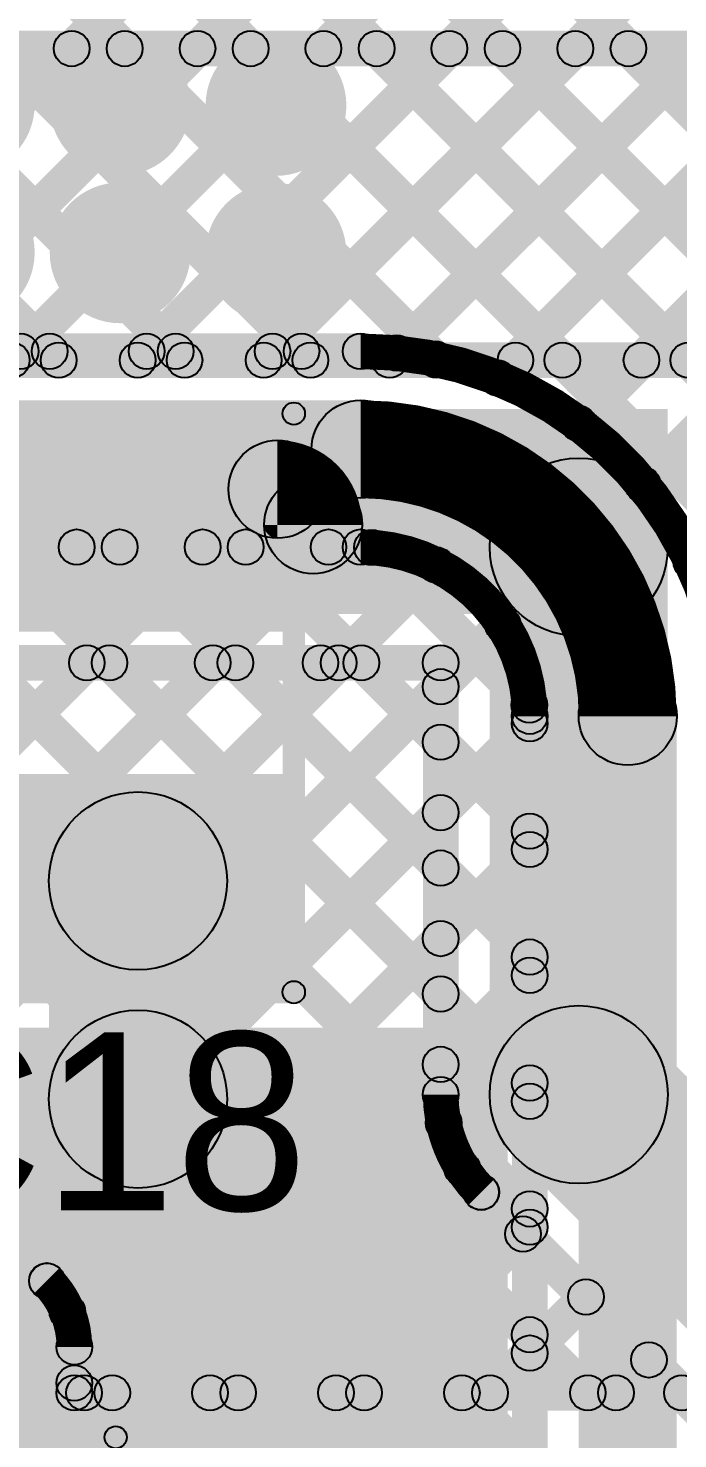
# Model space of a CAD drawing. Header units: millimetres. Extents: x -0.24 to 2.5, y 0 to 2.55.
# Drawn here: x 1.0654 to 1.2112, y 1.8687 to 2.1856 of the extents above; entities that cross this region are included whole.
import ezdxf

# ---------------------------------------------------------------- set-up
doc = ezdxf.new("R2010")
doc.units = ezdxf.units.MM
doc.header["$MEASUREMENT"] = 0
for name, color, linetype in [('BottomLayer', 5, 'Continuous'), ('BottomSolder', 6, 'Continuous'), ('TopLayer', 1, 'Continuous'), ('TopOverlay', 2, 'Continuous'), ('TopPaste', 8, 'Continuous'), ('TopSolder', 216, 'Continuous'), ('ViaHoleLayer', 16, 'Continuous')]:
    doc.layers.add(name, color=color, linetype=linetype)

# ---------------------------------------------------------------- blocks, each defined once
blk = doc.blocks.new('RES_0805_1')
at = {"layer": 'TopLayer'}
for points in [[(-0.06, 0.025), (-0.02, 0.025), (-0.02, -0.025), (-0.06, -0.025)], [(0.02, 0.025), (0.06, 0.025), (0.06, -0.025), (0.02, -0.025)]]:
    blk.add_hatch(color=1, dxfattribs=at).paths.add_polyline_path(points)
at = {"layer": 'TopOverlay'}
h = blk.add_hatch(color=2, dxfattribs=at)
edge = h.paths.add_edge_path()
edge.add_arc((-0.064, 0.029), 0.0025, 0, 360)
h = blk.add_hatch(color=2, dxfattribs=at)
edge = h.paths.add_edge_path()
edge.add_arc((-0.064, 0.029), 0.0025, 0, 360)
for points in [[(-0.0665, 0.029), (-0.0615, 0.029), (-0.0615, -0.029), (-0.0665, -0.029)], [(0.064, 0.0315), (0.064, 0.0265), (-0.064, 0.0265), (-0.064, 0.0315)], [(0.0615, 0.029), (0.0665, 0.029), (0.0665, -0.029), (0.0615, -0.029)], [(0.064, -0.0265), (0.064, -0.0315), (-0.064, -0.0315), (-0.064, -0.0265)]]:
    blk.add_hatch(color=2, dxfattribs=at).paths.add_polyline_path(points)
h = blk.add_hatch(color=2, dxfattribs=at)
edge = h.paths.add_edge_path()
edge.add_arc((0.064, 0.029), 0.0025, 0, 360)
h = blk.add_hatch(color=2, dxfattribs=at)
edge = h.paths.add_edge_path()
edge.add_arc((0.064, 0.029), 0.0025, 0, 360)
h = blk.add_hatch(color=2, dxfattribs=at)
edge = h.paths.add_edge_path()
edge.add_arc((-0.064, -0.029), 0.0025, 0, 360)
h = blk.add_hatch(color=2, dxfattribs=at)
edge = h.paths.add_edge_path()
edge.add_arc((-0.064, -0.029), 0.0025, 0, 360)
h = blk.add_hatch(color=2, dxfattribs=at)
edge = h.paths.add_edge_path()
edge.add_arc((0.064, -0.029), 0.0025, 0, 360)
h = blk.add_hatch(color=2, dxfattribs=at)
edge = h.paths.add_edge_path()
edge.add_arc((0.064, -0.029), 0.0025, 0, 360)
at = {"layer": 'TopPaste'}
for points in [[(-0.06, 0.025), (-0.02, 0.025), (-0.02, -0.025), (-0.06, -0.025)], [(0.02, 0.025), (0.06, 0.025), (0.06, -0.025), (0.02, -0.025)]]:
    blk.add_hatch(color=8, dxfattribs=at).paths.add_polyline_path(points)
at = {"layer": 'TopSolder'}
for points in [[(-0.064, 0.029), (-0.016, 0.029), (-0.016, -0.029), (-0.064, -0.029)], [(0.016, 0.029), (0.064, 0.029), (0.064, -0.029), (0.016, -0.029)]]:
    blk.add_hatch(color=216, dxfattribs=at).paths.add_polyline_path(points)
at = {"layer": 'TopOverlay'}
for centre in [(-0.064, 0.029), (-0.064, 0.029), (0.064, 0.029), (0.064, 0.029), (-0.064, -0.029), (-0.064, -0.029), (0.064, -0.029), (0.064, -0.029)]:
    blk.add_circle(centre, 0.0025, dxfattribs=at)
blk = doc.blocks.new('C__0805_109')
at = {"layer": 'TopLayer'}
for points in [[(-0.06, 0.03), (-0.02, 0.03), (-0.02, -0.03), (-0.06, -0.03)], [(0.02, 0.03), (0.06, 0.03), (0.06, -0.03), (0.02, -0.03)]]:
    blk.add_hatch(color=1, dxfattribs=at).paths.add_polyline_path(points)
at = {"layer": 'TopOverlay'}
h = blk.add_hatch(color=2, dxfattribs=at)
edge = h.paths.add_edge_path()
edge.add_arc((-0.065, 0.035), 0.0025, 0, 360)
h = blk.add_hatch(color=2, dxfattribs=at)
edge = h.paths.add_edge_path()
edge.add_arc((-0.065, 0.035), 0.0025, 0, 360)
for points in [[(-0.0625, -0.035), (-0.0675, -0.035), (-0.0675, 0.035), (-0.0625, 0.035)], [(0.065, 0.0375), (0.065, 0.0325), (-0.065, 0.0325), (-0.065, 0.0375)], [(0.0675, -0.035), (0.0625, -0.035), (0.0625, 0.035), (0.0675, 0.035)], [(0.065, -0.0325), (0.065, -0.0375), (-0.065, -0.0375), (-0.065, -0.0325)]]:
    blk.add_hatch(color=2, dxfattribs=at).paths.add_polyline_path(points)
h = blk.add_hatch(color=2, dxfattribs=at)
edge = h.paths.add_edge_path()
edge.add_arc((0.065, 0.035), 0.0025, 0, 360)
h = blk.add_hatch(color=2, dxfattribs=at)
edge = h.paths.add_edge_path()
edge.add_arc((0.065, 0.035), 0.0025, 0, 360)
h = blk.add_hatch(color=2, dxfattribs=at)
edge = h.paths.add_edge_path()
edge.add_arc((-0.065, -0.035), 0.0025, 0, 360)
h = blk.add_hatch(color=2, dxfattribs=at)
edge = h.paths.add_edge_path()
edge.add_arc((-0.065, -0.035), 0.0025, 0, 360)
h = blk.add_hatch(color=2, dxfattribs=at)
edge = h.paths.add_edge_path()
edge.add_arc((0.065, -0.035), 0.0025, 0, 360)
h = blk.add_hatch(color=2, dxfattribs=at)
edge = h.paths.add_edge_path()
edge.add_arc((0.065, -0.035), 0.0025, 0, 360)
at = {"layer": 'TopPaste'}
for points in [[(-0.06, 0.03), (-0.02, 0.03), (-0.02, -0.03), (-0.06, -0.03)], [(0.02, 0.03), (0.06, 0.03), (0.06, -0.03), (0.02, -0.03)]]:
    blk.add_hatch(color=8, dxfattribs=at).paths.add_polyline_path(points)
at = {"layer": 'TopSolder'}
for points in [[(-0.064, 0.034), (-0.016, 0.034), (-0.016, -0.034), (-0.064, -0.034)], [(0.016, 0.034), (0.064, 0.034), (0.064, -0.034), (0.016, -0.034)]]:
    blk.add_hatch(color=216, dxfattribs=at).paths.add_polyline_path(points)
at = {"layer": 'TopOverlay'}
for centre in [(-0.065, 0.035), (-0.065, 0.035), (0.065, 0.035), (0.065, 0.035), (-0.065, -0.035), (-0.065, -0.035), (0.065, -0.035), (0.065, -0.035)]:
    blk.add_circle(centre, 0.0025, dxfattribs=at)

msp = doc.modelspace()

# ---------------------------------------------------------------- hatches: boundary and pattern name
at = {"layer": 'BottomLayer'}
for points in [[(0.818, 2.177), (0.818, 2.185), (1.33127, 2.185), (1.33127, 2.177)], [(0.99935, 2.17817), (1.005, 2.18383), (1.073, 2.11583), (1.06735, 2.11017)], [(1.00992, 2.11017), (1.00427, 2.11583), (1.07227, 2.18383), (1.07792, 2.17817)], [(1.02763, 2.17817), (1.03329, 2.18383), (1.10129, 2.11583), (1.09563, 2.11017)], [(1.03821, 2.11017), (1.03255, 2.11583), (1.10055, 2.18383), (1.10621, 2.17817)], [(1.05592, 2.17817), (1.06157, 2.18383), (1.12957, 2.11583), (1.12392, 2.11017)], [(1.06649, 2.11017), (1.06084, 2.11583), (1.12884, 2.18383), (1.13449, 2.17817)], [(1.0842, 2.17817), (1.08986, 2.18383), (1.15959, 2.1141), (1.15393, 2.10844)], [(1.09478, 2.11017), (1.08912, 2.11583), (1.15712, 2.18383), (1.16278, 2.17817)], [(1.11248, 2.17817), (1.11814, 2.18383), (1.35283, 1.94914), (1.34717, 1.94348)], [(1.12306, 2.11017), (1.1174, 2.11583), (1.1854, 2.18383), (1.19106, 2.17817)], [(1.14077, 2.17817), (1.14643, 2.18383), (1.35283, 1.97743), (1.34717, 1.97177)], [(1.15094, 2.10977), (1.14529, 2.11543), (1.21369, 2.18383), (1.21935, 2.17817)], [(1.17363, 2.10417), (1.16797, 2.10982), (1.24197, 2.18383), (1.24763, 2.17817)], [(1.16905, 2.17817), (1.17471, 2.18383), (1.35283, 2.00571), (1.34717, 2.00005)], [(1.19173, 2.09399), (1.18608, 2.09965), (1.27026, 2.18383), (1.27591, 2.17817)], [(1.19734, 2.17817), (1.20299, 2.18383), (1.35283, 2.03399), (1.34717, 2.02834)], [(1.20622, 2.08019), (1.20056, 2.08585), (1.29854, 2.18383), (1.3042, 2.17817)], [(0.932, 2.109), (0.932, 2.117), (1.14, 2.117), (1.14, 2.109)], [(0.932, 2.08), (0.932, 2.102), (1.14, 2.102), (1.14, 2.08)], [(0.93936, 2.065), (0.93936, 2.073), (1.14, 2.073), (1.14, 2.065)], [(0.60063, 1.53117), (0.59497, 1.53683), (1.12997, 2.07183), (1.13563, 2.06617)], [(0.94164, 2.06617), (0.9473, 2.07183), (1.18083, 1.8383), (1.17517, 1.83264)], [(0.96993, 2.06617), (0.97558, 2.07183), (1.18083, 1.86658), (1.17517, 1.86093)], [(0.99933, 1.95815), (0.99367, 1.96381), (1.10169, 2.07183), (1.10735, 2.06617)], [(0.99933, 1.98644), (0.99367, 1.9921), (1.0734, 2.07183), (1.07906, 2.06617)], [(0.99821, 2.06617), (1.00387, 2.07183), (1.18083, 1.89487), (1.17517, 1.88921)], [(1.02649, 2.06617), (1.03215, 2.07183), (1.18083, 1.92315), (1.17517, 1.91749)], [(1.05478, 2.06617), (1.06044, 2.07183), (1.18083, 1.95144), (1.17517, 1.94578)], [(1.08306, 2.06617), (1.08872, 2.07183), (1.18083, 1.97972), (1.17517, 1.97406)], [(1.11135, 2.06617), (1.117, 2.07183), (1.18083, 2.008), (1.17517, 2.00235)], [(1.13972, 2.06609), (1.14537, 2.07174), (1.18074, 2.03637), (1.17509, 2.03072)], [(0.62888, 1.53113), (0.62322, 1.53679), (1.15422, 2.06779), (1.15988, 2.06213)], [(0.6518, 1.52577), (0.64615, 1.53143), (1.16912, 2.05441), (1.17478, 2.04875)], [(0.66873, 1.51442), (0.66307, 1.52008), (1.17517, 2.03217), (1.18083, 2.02652)], [(1.182, 1.67), (1.174, 1.67), (1.174, 2.031), (1.182, 2.031)], [(1.211, 1.67), (1.189, 1.67), (1.189, 2.031), (1.211, 2.031)], [(0.6809, 1.4983), (0.67524, 1.50396), (1.17517, 2.00389), (1.18083, 1.99823)], [(0.99367, 1.98586), (0.99933, 1.99151), (1.18083, 1.81001), (1.17517, 1.80436)], [(0.68747, 1.47659), (0.68182, 1.48225), (1.17517, 1.97561), (1.18083, 1.96995)], [(0.99367, 1.95757), (0.99933, 1.96323), (1.18083, 1.78173), (1.17517, 1.77607)], [(0.261, 1.578), (1.173, 1.578), (1.173, 1.961), (0.261, 1.961)], [(0.96879, 1.95417), (0.97444, 1.95983), (1.18083, 1.75344), (1.17517, 1.74779)], [(0.68783, 1.44866), (0.68217, 1.45432), (1.17517, 1.94732), (1.18083, 1.94166)], [(0.68783, 1.42038), (0.68217, 1.42604), (1.17517, 1.91904), (1.18083, 1.91338)], [(0.68783, 1.3921), (0.68217, 1.39775), (1.17517, 1.89075), (1.18083, 1.8851)]]:
    msp.add_hatch(color=5, dxfattribs=at).paths.add_polyline_path(points)
h = msp.add_hatch(color=5, dxfattribs=at)
edge = h.paths.add_edge_path()
edge.add_arc((1.0751, 2.181), 0.004, 0, 360)
h = msp.add_hatch(color=5, dxfattribs=at)
edge = h.paths.add_edge_path()
edge.add_arc((1.08703, 2.181), 0.004, 0, 360)
h = msp.add_hatch(color=5, dxfattribs=at)
edge = h.paths.add_edge_path()
edge.add_arc((1.10338, 2.181), 0.004, 0, 360)
h = msp.add_hatch(color=5, dxfattribs=at)
edge = h.paths.add_edge_path()
edge.add_arc((1.11531, 2.181), 0.004, 0, 360)
h = msp.add_hatch(color=5, dxfattribs=at)
edge = h.paths.add_edge_path()
edge.add_arc((1.13166, 2.181), 0.004, 0, 360)
h = msp.add_hatch(color=5, dxfattribs=at)
edge = h.paths.add_edge_path()
edge.add_arc((1.1436, 2.181), 0.004, 0, 360)
h = msp.add_hatch(color=5, dxfattribs=at)
edge = h.paths.add_edge_path()
edge.add_arc((1.15995, 2.181), 0.004, 0, 360)
h = msp.add_hatch(color=5, dxfattribs=at)
edge = h.paths.add_edge_path()
edge.add_arc((1.17188, 2.181), 0.004, 0, 360)
h = msp.add_hatch(color=5, dxfattribs=at)
edge = h.paths.add_edge_path()
edge.add_arc((1.18823, 2.181), 0.004, 0, 360)
h = msp.add_hatch(color=5, dxfattribs=at)
edge = h.paths.add_edge_path()
edge.add_arc((1.20017, 2.181), 0.004, 0, 360)
h = msp.add_hatch(color=5, dxfattribs=at)
edge = h.paths.add_edge_path()
edge.add_arc((1.086, 2.16833), 0.01181, 0, 360)
h = msp.add_hatch(color=5, dxfattribs=at)
edge = h.paths.add_edge_path()
edge.add_arc((1.121, 2.16822), 0.01181, 0, 360)
h = msp.add_hatch(color=5, dxfattribs=at)
edge = h.paths.add_edge_path()
edge.add_arc((1.086, 2.13511), 0.01181, 0, 360)
h = msp.add_hatch(color=5, dxfattribs=at)
edge = h.paths.add_edge_path()
edge.add_arc((1.121, 2.135), 0.01181, 0, 360)
h = msp.add_hatch(color=5, dxfattribs=at)
edge = h.paths.add_edge_path()
edge.add_arc((1.06366, 2.113), 0.004, 0, 360)
h = msp.add_hatch(color=5, dxfattribs=at)
edge = h.paths.add_edge_path()
edge.add_arc((1.07018, 2.113), 0.004, 0, 360)
h = msp.add_hatch(color=5, dxfattribs=at)
edge = h.paths.add_edge_path()
edge.add_arc((1.09195, 2.113), 0.004, 0, 360)
h = msp.add_hatch(color=5, dxfattribs=at)
edge = h.paths.add_edge_path()
edge.add_arc((1.09846, 2.113), 0.004, 0, 360)
h = msp.add_hatch(color=5, dxfattribs=at)
edge = h.paths.add_edge_path()
edge.add_arc((1.12023, 2.113), 0.004, 0, 360)
h = msp.add_hatch(color=5, dxfattribs=at)
edge = h.paths.add_edge_path()
edge.add_arc((1.12674, 2.113), 0.004, 0, 360)
h = msp.add_hatch(color=5, dxfattribs=at)
edge = h.paths.add_edge_path()
edge.add_arc((1.14, 2.113), 0.004, 0, 360)
h = msp.add_hatch(color=5, dxfattribs=at)
edge = h.paths.add_edge_path()
edge.add_arc((1.14, 2.113), 0.004, 0, 360)
h = msp.add_hatch(color=5, dxfattribs=at)
edge = h.paths.add_edge_path()
edge.add_arc((1.14811, 2.1126), 0.004, 0, 360)
h = msp.add_hatch(color=5, dxfattribs=at)
edge = h.paths.add_edge_path()
edge.add_arc((1.15676, 2.11127), 0.004, 0, 360)
h = msp.add_hatch(color=5, dxfattribs=at)
edge = h.paths.add_edge_path()
edge.add_arc((1.1708, 2.107), 0.004, 0, 360)
h = msp.add_hatch(color=5, dxfattribs=at)
edge = h.paths.add_edge_path()
edge.add_arc((1.14, 2.091), 0.011, 0, 360)
h = msp.add_hatch(color=5, dxfattribs=at)
edge = h.paths.add_edge_path()
edge.add_arc((1.14, 2.091), 0.011, 0, 360)
h = msp.add_hatch(color=5, dxfattribs=at)
edge = h.paths.add_edge_path()
edge.add_arc((1.18891, 2.09682), 0.004, 0, 360)
h = msp.add_hatch(color=5, dxfattribs=at)
edge = h.paths.add_edge_path()
edge.add_arc((1.20339, 2.08302), 0.004, 0, 360)
h = msp.add_hatch(color=5, dxfattribs=at)
edge = h.paths.add_edge_path()
edge.add_arc((1.07623, 2.069), 0.004, 0, 360)
h = msp.add_hatch(color=5, dxfattribs=at)
edge = h.paths.add_edge_path()
edge.add_arc((1.08589, 2.069), 0.004, 0, 360)
h = msp.add_hatch(color=5, dxfattribs=at)
edge = h.paths.add_edge_path()
edge.add_arc((1.10452, 2.069), 0.004, 0, 360)
h = msp.add_hatch(color=5, dxfattribs=at)
edge = h.paths.add_edge_path()
edge.add_arc((1.11418, 2.069), 0.004, 0, 360)
h = msp.add_hatch(color=5, dxfattribs=at)
edge = h.paths.add_edge_path()
edge.add_arc((1.1328, 2.069), 0.004, 0, 360)
h = msp.add_hatch(color=5, dxfattribs=at)
edge = h.paths.add_edge_path()
edge.add_arc((1.14, 2.069), 0.004, 0, 360)
h = msp.add_hatch(color=5, dxfattribs=at)
edge = h.paths.add_edge_path()
edge.add_arc((1.14, 2.069), 0.004, 0, 360)
h = msp.add_hatch(color=5, dxfattribs=at)
edge = h.paths.add_edge_path()
edge.add_arc((1.14254, 2.06891), 0.004, 0, 360)
h = msp.add_hatch(color=5, dxfattribs=at)
edge = h.paths.add_edge_path()
edge.add_arc((1.21431, 2.06566), 0.004, 0, 360)
h = msp.add_hatch(color=5, dxfattribs=at)
edge = h.paths.add_edge_path()
edge.add_arc((1.15705, 2.06496), 0.004, 0, 360)
h = msp.add_hatch(color=5, dxfattribs=at)
edge = h.paths.add_edge_path()
edge.add_arc((1.17195, 2.05158), 0.004, 0, 360)
h = msp.add_hatch(color=5, dxfattribs=at)
edge = h.paths.add_edge_path()
edge.add_arc((1.2, 2.031), 0.011, 0, 360)
h = msp.add_hatch(color=5, dxfattribs=at)
edge = h.paths.add_edge_path()
edge.add_arc((1.2, 2.031), 0.011, 0, 360)
h = msp.add_hatch(color=5, dxfattribs=at)
edge = h.paths.add_edge_path()
edge.add_arc((1.17791, 2.03354), 0.004, 0, 360)
h = msp.add_hatch(color=5, dxfattribs=at)
edge = h.paths.add_edge_path()
edge.add_arc((1.178, 2.031), 0.004, 0, 360)
h = msp.add_hatch(color=5, dxfattribs=at)
edge = h.paths.add_edge_path()
edge.add_arc((1.178, 2.031), 0.004, 0, 360)
h = msp.add_hatch(color=5, dxfattribs=at)
edge = h.paths.add_edge_path()
edge.add_arc((1.178, 2.02935), 0.004, 0, 360)
h = msp.add_hatch(color=5, dxfattribs=at)
edge = h.paths.add_edge_path()
edge.add_arc((1.178, 2.00518), 0.004, 0, 360)
h = msp.add_hatch(color=5, dxfattribs=at)
edge = h.paths.add_edge_path()
edge.add_arc((1.178, 2.00106), 0.004, 0, 360)
h = msp.add_hatch(color=5, dxfattribs=at)
edge = h.paths.add_edge_path()
edge.add_arc((1.178, 1.97689), 0.004, 0, 360)
h = msp.add_hatch(color=5, dxfattribs=at)
edge = h.paths.add_edge_path()
edge.add_arc((1.178, 1.97278), 0.004, 0, 360)
h = msp.add_hatch(color=5, dxfattribs=at)
edge = h.paths.add_edge_path()
edge.add_arc((1.09, 1.945), 0.01181, 0, 360)
h = msp.add_hatch(color=5, dxfattribs=at)
edge = h.paths.add_edge_path()
edge.add_arc((1.178, 1.94861), 0.004, 0, 360)
h = msp.add_hatch(color=5, dxfattribs=at)
edge = h.paths.add_edge_path()
edge.add_arc((1.178, 1.94449), 0.004, 0, 360)
h = msp.add_hatch(color=5, dxfattribs=at)
edge = h.paths.add_edge_path()
edge.add_arc((1.178, 1.92032), 0.004, 0, 360)
h = msp.add_hatch(color=5, dxfattribs=at)
edge = h.paths.add_edge_path()
edge.add_arc((1.178, 1.91621), 0.004, 0, 360)
h = msp.add_hatch(color=5, dxfattribs=at)
edge = h.paths.add_edge_path()
edge.add_arc((1.178, 1.89204), 0.004, 0, 360)
h = msp.add_hatch(color=5, dxfattribs=at)
edge = h.paths.add_edge_path()
edge.add_arc((1.178, 1.88792), 0.004, 0, 360)
at = {"layer": 'BottomSolder'}
h = msp.add_hatch(color=6, dxfattribs=at)
edge = h.paths.add_edge_path()
edge.add_arc((1.051, 2.16845), 0.01581, 0, 360)
h = msp.add_hatch(color=6, dxfattribs=at)
edge = h.paths.add_edge_path()
edge.add_arc((1.086, 2.16833), 0.01581, 0, 360)
h = msp.add_hatch(color=6, dxfattribs=at)
edge = h.paths.add_edge_path()
edge.add_arc((1.121, 2.16822), 0.01581, 0, 360)
h = msp.add_hatch(color=6, dxfattribs=at)
edge = h.paths.add_edge_path()
edge.add_arc((1.051, 2.13522), 0.01581, 0, 360)
h = msp.add_hatch(color=6, dxfattribs=at)
edge = h.paths.add_edge_path()
edge.add_arc((1.086, 2.13511), 0.01581, 0, 360)
h = msp.add_hatch(color=6, dxfattribs=at)
edge = h.paths.add_edge_path()
edge.add_arc((1.121, 2.135), 0.01581, 0, 360)
h = msp.add_hatch(color=6, dxfattribs=at)
edge = h.paths.add_edge_path()
edge.add_arc((1.09, 1.945), 0.01581, 0, 360)
at = {"layer": 'TopLayer'}
for points in [[(1.00792, 2.10817), (1.00227, 2.11383), (1.35127, 2.46283), (1.35692, 2.45717)], [(1.03621, 2.10817), (1.03055, 2.11383), (1.37955, 2.46283), (1.38521, 2.45717)], [(1.06449, 2.10817), (1.05884, 2.11383), (1.40784, 2.46283), (1.41349, 2.45717)], [(1.09278, 2.10817), (1.08712, 2.11383), (1.41817, 2.44488), (1.42383, 2.43922)], [(1.12106, 2.10817), (1.1154, 2.11383), (1.41817, 2.4166), (1.42383, 2.41094)], [(1.14935, 2.10817), (1.14369, 2.11383), (1.41817, 2.38831), (1.42383, 2.38265)], [(0.82135, 2.35617), (0.827, 2.36183), (1.075, 2.11383), (1.06935, 2.10817)], [(0.84963, 2.35617), (0.85529, 2.36183), (1.10329, 2.11383), (1.09763, 2.10817)], [(0.87792, 2.35617), (0.88357, 2.36183), (1.13157, 2.11383), (1.12592, 2.10817)], [(0.9062, 2.35617), (0.91186, 2.36183), (1.15986, 2.11383), (1.1542, 2.10817)], [(0.93448, 2.35617), (0.94014, 2.36183), (1.18814, 2.11383), (1.18248, 2.10817)], [(0.96277, 2.35617), (0.96843, 2.36183), (1.21643, 2.11383), (1.21077, 2.10817)], [(0.99105, 2.35617), (0.99671, 2.36183), (1.41771, 1.94083), (1.41205, 1.93517)], [(1.01934, 2.35617), (1.02499, 2.36183), (1.44599, 1.94083), (1.44034, 1.93517)], [(1.17763, 2.10817), (1.17197, 2.11383), (1.41817, 2.36003), (1.42383, 2.35437)], [(1.20591, 2.10817), (1.20026, 2.11383), (1.41817, 2.33174), (1.42383, 2.32609)], [(0.991, 2.107), (0.991, 2.115), (1.22, 2.115), (1.22, 2.107)], [(1.21077, 2.10817), (1.21643, 2.11383), (1.22283, 2.10743), (1.21717, 2.10177)], [(1.002, 2.054), (1.209, 2.054), (1.209, 2.1), (1.002, 2.1)], [(1.209, 1.946), (1.169, 1.946), (1.169, 2.069), (1.209, 2.069)], [(0.98483, 1.94365), (0.97917, 1.94931), (1.07569, 2.04583), (1.08135, 2.04017)], [(0.98863, 1.91917), (0.98297, 1.92483), (1.10397, 2.04583), (1.10963, 2.04017)], [(0.99593, 2.04017), (1.00158, 2.04583), (1.16558, 1.88183), (1.15993, 1.87617)], [(1.01691, 1.91917), (1.01126, 1.92483), (1.13226, 2.04583), (1.13791, 2.04017)], [(1.02421, 2.04017), (1.02987, 2.04583), (1.19387, 1.88183), (1.18821, 1.87617)], [(1.049, 2.039), (1.049, 2.047), (1.131, 2.047), (1.131, 2.039)], [(1.049, 2.039), (1.049, 2.047), (1.131, 2.047), (1.131, 2.039)], [(1.05249, 2.04017), (1.05815, 2.04583), (1.16148, 1.9425), (1.15582, 1.93684)], [(1.08078, 2.04017), (1.08644, 2.04583), (1.16083, 1.97144), (1.15517, 1.96578)], [(1.10906, 2.04017), (1.11472, 2.04583), (1.16083, 1.99972), (1.15517, 1.99406)], [(1.131, 2.039), (1.131, 2.047), (1.158, 2.047), (1.158, 2.039)], [(1.13735, 2.04017), (1.143, 2.04583), (1.16083, 2.028), (1.15517, 2.02235)], [(1.162, 1.946), (1.154, 1.946), (1.154, 2.043), (1.162, 2.043)], [(1.0452, 1.91917), (1.03954, 1.92483), (1.15517, 2.04046), (1.16083, 2.0348)], [(1.0014, 2.00641), (1.00706, 2.01207), (1.1373, 1.88183), (1.13164, 1.87617)], [(1.064, 1.90969), (1.05835, 1.91535), (1.15517, 2.01217), (1.16083, 2.00652)], [(1.11, 1.945), (1.07, 1.945), (1.07, 1.994), (1.11, 1.994)], [(0.99796, 1.98157), (1.00362, 1.98722), (1.10901, 1.88183), (1.10336, 1.87617)], [(1.07699, 1.89439), (1.07133, 1.90005), (1.15517, 1.98389), (1.16083, 1.97823)], [(1.17486, 1.93186), (1.20314, 1.96014), (1.2835, 1.87979), (1.25521, 1.8515)], [(1.08705, 1.87617), (1.08139, 1.88183), (1.15517, 1.95561), (1.16083, 1.94995)], [(1.11534, 1.87617), (1.10968, 1.88183), (1.16002, 1.93217), (1.16568, 1.92652)], [(1.16427, 1.92123), (1.16993, 1.92689), (1.21499, 1.88183), (1.20933, 1.87617)], [(1.05506, 1.91299), (1.06071, 1.91864), (1.07236, 1.907), (1.0667, 1.90134)], [(1.14362, 1.87617), (1.13796, 1.88183), (1.17365, 1.91751), (1.1793, 1.91186)], [(1.1719, 1.87617), (1.16625, 1.88183), (1.18779, 1.90337), (1.19345, 1.89771)], [(1.07972, 1.879), (1.07172, 1.879), (1.07172, 1.88928), (1.07972, 1.88928)], [(1.20019, 1.87617), (1.19453, 1.88183), (1.20193, 1.88923), (1.20759, 1.88357)], [(1.07289, 1.87836), (1.07854, 1.88401), (1.08073, 1.88183), (1.07507, 1.87617)], [(1.07572, 1.875), (1.07572, 1.883), (1.21216, 1.883), (1.21216, 1.875)], [(1.20933, 1.87617), (1.21499, 1.88183), (1.22083, 1.87599), (1.21517, 1.87033)]]:
    msp.add_hatch(color=1, dxfattribs=at).paths.add_polyline_path(points)
h = msp.add_hatch(color=1, dxfattribs=at)
edge = h.paths.add_edge_path()
edge.add_arc((1.086, 2.16833), 0.01181, 0, 360)
h = msp.add_hatch(color=1, dxfattribs=at)
edge = h.paths.add_edge_path()
edge.add_arc((1.121, 2.16822), 0.01181, 0, 360)
h = msp.add_hatch(color=1, dxfattribs=at)
edge = h.paths.add_edge_path()
edge.add_arc((1.086, 2.13511), 0.01181, 0, 360)
h = msp.add_hatch(color=1, dxfattribs=at)
edge = h.paths.add_edge_path()
edge.add_arc((1.121, 2.135), 0.01181, 0, 360)
h = msp.add_hatch(color=1, dxfattribs=at)
edge = h.paths.add_edge_path()
edge.add_arc((1.06166, 2.111), 0.004, 0, 360)
h = msp.add_hatch(color=1, dxfattribs=at)
edge = h.paths.add_edge_path()
edge.add_arc((1.07218, 2.111), 0.004, 0, 360)
h = msp.add_hatch(color=1, dxfattribs=at)
edge = h.paths.add_edge_path()
edge.add_arc((1.08995, 2.111), 0.004, 0, 360)
h = msp.add_hatch(color=1, dxfattribs=at)
edge = h.paths.add_edge_path()
edge.add_arc((1.10046, 2.111), 0.004, 0, 360)
h = msp.add_hatch(color=1, dxfattribs=at)
edge = h.paths.add_edge_path()
edge.add_arc((1.11823, 2.111), 0.004, 0, 360)
h = msp.add_hatch(color=1, dxfattribs=at)
edge = h.paths.add_edge_path()
edge.add_arc((1.12874, 2.111), 0.004, 0, 360)
h = msp.add_hatch(color=1, dxfattribs=at)
edge = h.paths.add_edge_path()
edge.add_arc((1.14652, 2.111), 0.004, 0, 360)
h = msp.add_hatch(color=1, dxfattribs=at)
edge = h.paths.add_edge_path()
edge.add_arc((1.15703, 2.111), 0.004, 0, 360)
h = msp.add_hatch(color=1, dxfattribs=at)
edge = h.paths.add_edge_path()
edge.add_arc((1.1748, 2.111), 0.004, 0, 360)
h = msp.add_hatch(color=1, dxfattribs=at)
edge = h.paths.add_edge_path()
edge.add_arc((1.18531, 2.111), 0.004, 0, 360)
h = msp.add_hatch(color=1, dxfattribs=at)
edge = h.paths.add_edge_path()
edge.add_arc((1.20309, 2.111), 0.004, 0, 360)
h = msp.add_hatch(color=1, dxfattribs=at)
edge = h.paths.add_edge_path()
edge.add_arc((1.2136, 2.111), 0.004, 0, 360)
h = msp.add_hatch(color=1, dxfattribs=at)
edge = h.paths.add_edge_path()
edge.add_arc((1.2136, 2.111), 0.004, 0, 360)
h = msp.add_hatch(color=1, dxfattribs=at)
edge = h.paths.add_edge_path()
edge.add_arc((1.12134, 2.082), 0.011, 0, 360)
h = msp.add_hatch(color=1, dxfattribs=at)
edge = h.paths.add_edge_path()
edge.add_arc((1.189, 2.069), 0.02, 0, 360)
h = msp.add_hatch(color=1, dxfattribs=at)
edge = h.paths.add_edge_path()
edge.add_arc((1.12934, 2.074), 0.011, 0, 360)
h = msp.add_hatch(color=1, dxfattribs=at)
edge = h.paths.add_edge_path()
edge.add_arc((1.07852, 2.043), 0.004, 0, 360)
h = msp.add_hatch(color=1, dxfattribs=at)
edge = h.paths.add_edge_path()
edge.add_arc((1.08361, 2.043), 0.004, 0, 360)
h = msp.add_hatch(color=1, dxfattribs=at)
edge = h.paths.add_edge_path()
edge.add_arc((1.1068, 2.043), 0.004, 0, 360)
h = msp.add_hatch(color=1, dxfattribs=at)
edge = h.paths.add_edge_path()
edge.add_arc((1.11189, 2.043), 0.004, 0, 360)
h = msp.add_hatch(color=1, dxfattribs=at)
edge = h.paths.add_edge_path()
edge.add_arc((1.131, 2.043), 0.004, 0, 360)
h = msp.add_hatch(color=1, dxfattribs=at)
edge = h.paths.add_edge_path()
edge.add_arc((1.131, 2.043), 0.004, 0, 360)
h = msp.add_hatch(color=1, dxfattribs=at)
edge = h.paths.add_edge_path()
edge.add_arc((1.131, 2.043), 0.004, 0, 360)
h = msp.add_hatch(color=1, dxfattribs=at)
edge = h.paths.add_edge_path()
edge.add_arc((1.13509, 2.043), 0.004, 0, 360)
h = msp.add_hatch(color=1, dxfattribs=at)
edge = h.paths.add_edge_path()
edge.add_arc((1.14018, 2.043), 0.004, 0, 360)
h = msp.add_hatch(color=1, dxfattribs=at)
edge = h.paths.add_edge_path()
edge.add_arc((1.158, 2.043), 0.004, 0, 360)
h = msp.add_hatch(color=1, dxfattribs=at)
edge = h.paths.add_edge_path()
edge.add_arc((1.158, 2.043), 0.004, 0, 360)
h = msp.add_hatch(color=1, dxfattribs=at)
edge = h.paths.add_edge_path()
edge.add_arc((1.158, 2.03763), 0.004, 0, 360)
h = msp.add_hatch(color=1, dxfattribs=at)
edge = h.paths.add_edge_path()
edge.add_arc((1.158, 2.02518), 0.004, 0, 360)
h = msp.add_hatch(color=1, dxfattribs=at)
edge = h.paths.add_edge_path()
edge.add_arc((1.09, 1.994), 0.02, 0, 360)
h = msp.add_hatch(color=1, dxfattribs=at)
edge = h.paths.add_edge_path()
edge.add_arc((1.158, 2.00935), 0.004, 0, 360)
h = msp.add_hatch(color=1, dxfattribs=at)
edge = h.paths.add_edge_path()
edge.add_arc((1.158, 1.99689), 0.004, 0, 360)
h = msp.add_hatch(color=1, dxfattribs=at)
edge = h.paths.add_edge_path()
edge.add_arc((1.158, 1.98106), 0.004, 0, 360)
h = msp.add_hatch(color=1, dxfattribs=at)
edge = h.paths.add_edge_path()
edge.add_arc((1.158, 1.96861), 0.004, 0, 360)
h = msp.add_hatch(color=1, dxfattribs=at)
edge = h.paths.add_edge_path()
edge.add_arc((1.09, 1.945), 0.02, 0, 360)
h = msp.add_hatch(color=1, dxfattribs=at)
edge = h.paths.add_edge_path()
edge.add_arc((1.189, 1.946), 0.02, 0, 360)
h = msp.add_hatch(color=1, dxfattribs=at)
edge = h.paths.add_edge_path()
edge.add_arc((1.189, 1.946), 0.02, 0, 360)
h = msp.add_hatch(color=1, dxfattribs=at)
edge = h.paths.add_edge_path()
edge.add_arc((1.09, 1.945), 0.01181, 0, 360)
h = msp.add_hatch(color=1, dxfattribs=at)
edge = h.paths.add_edge_path()
edge.add_arc((1.158, 1.95278), 0.004, 0, 360)
h = msp.add_hatch(color=1, dxfattribs=at)
edge = h.paths.add_edge_path()
edge.add_arc((1.158, 1.946), 0.004, 0, 360)
h = msp.add_hatch(color=1, dxfattribs=at)
edge = h.paths.add_edge_path()
edge.add_arc((1.158, 1.946), 0.004, 0, 360)
h = msp.add_hatch(color=1, dxfattribs=at)
edge = h.paths.add_edge_path()
edge.add_arc((1.158, 1.946), 0.004, 0, 360)
h = msp.add_hatch(color=1, dxfattribs=at)
edge = h.paths.add_edge_path()
edge.add_arc((1.15865, 1.93967), 0.004, 0, 360)
h = msp.add_hatch(color=1, dxfattribs=at)
edge = h.paths.add_edge_path()
edge.add_arc((1.16285, 1.92935), 0.004, 0, 360)
h = msp.add_hatch(color=1, dxfattribs=at)
edge = h.paths.add_edge_path()
edge.add_arc((1.16708, 1.92408), 0.004, 0, 360)
h = msp.add_hatch(color=1, dxfattribs=at)
edge = h.paths.add_edge_path()
edge.add_arc((1.1671, 1.92406), 0.004, 0, 360)
h = msp.add_hatch(color=1, dxfattribs=at)
edge = h.paths.add_edge_path()
edge.add_arc((1.1671, 1.92406), 0.004, 0, 360)
h = msp.add_hatch(color=1, dxfattribs=at)
edge = h.paths.add_edge_path()
edge.add_arc((1.17648, 1.91468), 0.004, 0, 360)
h = msp.add_hatch(color=1, dxfattribs=at)
edge = h.paths.add_edge_path()
edge.add_arc((1.06953, 1.90417), 0.004, 0, 360)
h = msp.add_hatch(color=1, dxfattribs=at)
edge = h.paths.add_edge_path()
edge.add_arc((1.06953, 1.90417), 0.004, 0, 360)
h = msp.add_hatch(color=1, dxfattribs=at)
edge = h.paths.add_edge_path()
edge.add_arc((1.06957, 1.90413), 0.004, 0, 360)
h = msp.add_hatch(color=1, dxfattribs=at)
edge = h.paths.add_edge_path()
edge.add_arc((1.19062, 1.90054), 0.004, 0, 360)
h = msp.add_hatch(color=1, dxfattribs=at)
edge = h.paths.add_edge_path()
edge.add_arc((1.07416, 1.89722), 0.004, 0, 360)
h = msp.add_hatch(color=1, dxfattribs=at)
edge = h.paths.add_edge_path()
edge.add_arc((1.07572, 1.88928), 0.004, 0, 360)
h = msp.add_hatch(color=1, dxfattribs=at)
edge = h.paths.add_edge_path()
edge.add_arc((1.07572, 1.88928), 0.004, 0, 360)
h = msp.add_hatch(color=1, dxfattribs=at)
edge = h.paths.add_edge_path()
edge.add_arc((1.07572, 1.88928), 0.004, 0, 360)
h = msp.add_hatch(color=1, dxfattribs=at)
edge = h.paths.add_edge_path()
edge.add_arc((1.20476, 1.8864), 0.004, 0, 360)
h = msp.add_hatch(color=1, dxfattribs=at)
edge = h.paths.add_edge_path()
edge.add_arc((1.07572, 1.88119), 0.004, 0, 360)
h = msp.add_hatch(color=1, dxfattribs=at)
edge = h.paths.add_edge_path()
edge.add_arc((1.07572, 1.879), 0.004, 0, 360)
h = msp.add_hatch(color=1, dxfattribs=at)
edge = h.paths.add_edge_path()
edge.add_arc((1.07572, 1.879), 0.004, 0, 360)
h = msp.add_hatch(color=1, dxfattribs=at)
edge = h.paths.add_edge_path()
edge.add_arc((1.0779, 1.879), 0.004, 0, 360)
h = msp.add_hatch(color=1, dxfattribs=at)
edge = h.paths.add_edge_path()
edge.add_arc((1.08422, 1.879), 0.004, 0, 360)
h = msp.add_hatch(color=1, dxfattribs=at)
edge = h.paths.add_edge_path()
edge.add_arc((1.10619, 1.879), 0.004, 0, 360)
h = msp.add_hatch(color=1, dxfattribs=at)
edge = h.paths.add_edge_path()
edge.add_arc((1.11251, 1.879), 0.004, 0, 360)
h = msp.add_hatch(color=1, dxfattribs=at)
edge = h.paths.add_edge_path()
edge.add_arc((1.13447, 1.879), 0.004, 0, 360)
h = msp.add_hatch(color=1, dxfattribs=at)
edge = h.paths.add_edge_path()
edge.add_arc((1.14079, 1.879), 0.004, 0, 360)
h = msp.add_hatch(color=1, dxfattribs=at)
edge = h.paths.add_edge_path()
edge.add_arc((1.16275, 1.879), 0.004, 0, 360)
h = msp.add_hatch(color=1, dxfattribs=at)
edge = h.paths.add_edge_path()
edge.add_arc((1.16908, 1.879), 0.004, 0, 360)
h = msp.add_hatch(color=1, dxfattribs=at)
edge = h.paths.add_edge_path()
edge.add_arc((1.19104, 1.879), 0.004, 0, 360)
h = msp.add_hatch(color=1, dxfattribs=at)
edge = h.paths.add_edge_path()
edge.add_arc((1.19736, 1.879), 0.004, 0, 360)
h = msp.add_hatch(color=1, dxfattribs=at)
edge = h.paths.add_edge_path()
edge.add_arc((1.21216, 1.879), 0.004, 0, 360)
h = msp.add_hatch(color=1, dxfattribs=at)
edge = h.paths.add_edge_path()
edge.add_arc((1.21216, 1.879), 0.004, 0, 360)
h = msp.add_hatch(color=1, dxfattribs=at)
edge = h.paths.add_edge_path()
edge.add_arc((1.21216, 1.879), 0.004, 0, 360)
at = {"layer": 'TopSolder'}
h = msp.add_hatch(color=216, dxfattribs=at)
edge = h.paths.add_edge_path()
edge.add_arc((1.051, 2.16845), 0.01581, 0, 360)
h = msp.add_hatch(color=216, dxfattribs=at)
edge = h.paths.add_edge_path()
edge.add_arc((1.086, 2.16833), 0.01581, 0, 360)
h = msp.add_hatch(color=216, dxfattribs=at)
edge = h.paths.add_edge_path()
edge.add_arc((1.121, 2.16822), 0.01581, 0, 360)
h = msp.add_hatch(color=216, dxfattribs=at)
edge = h.paths.add_edge_path()
edge.add_arc((1.051, 2.13522), 0.01581, 0, 360)
h = msp.add_hatch(color=216, dxfattribs=at)
edge = h.paths.add_edge_path()
edge.add_arc((1.086, 2.13511), 0.01581, 0, 360)
h = msp.add_hatch(color=216, dxfattribs=at)
edge = h.paths.add_edge_path()
edge.add_arc((1.121, 2.135), 0.01581, 0, 360)
h = msp.add_hatch(color=216, dxfattribs=at)
edge = h.paths.add_edge_path()
edge.add_arc((1.09, 1.945), 0.01581, 0, 360)
at = {"layer": 'ViaHoleLayer'}
h = msp.add_hatch(color=16, dxfattribs=at)
edge = h.paths.add_edge_path()
edge.add_arc((1.086, 2.16833), 0.00787, 0, 360)
h = msp.add_hatch(color=16, dxfattribs=at)
edge = h.paths.add_edge_path()
edge.add_arc((1.121, 2.16822), 0.00787, 0, 360)
h = msp.add_hatch(color=16, dxfattribs=at)
edge = h.paths.add_edge_path()
edge.add_arc((1.086, 2.13511), 0.00787, 0, 360)
h = msp.add_hatch(color=16, dxfattribs=at)
edge = h.paths.add_edge_path()
edge.add_arc((1.121, 2.135), 0.00787, 0, 360)
h = msp.add_hatch(color=16, dxfattribs=at)
edge = h.paths.add_edge_path()
edge.add_arc((1.09, 1.945), 0.00787, 0, 360)

# ---------------------------------------------------------------- linework, layer by layer
at = {"layer": 'BottomLayer'}
for points, const_width in [([(1.14, 2.113, -0.414214), (1.222, 2.031)], 0.008), ([(1.14, 2.091, -0.414214), (1.2, 2.031)], 0.022), ([(1.14, 2.069, -0.414214), (1.178, 2.031)], 0.008)]:
    msp.add_lwpolyline(points, format="xyb", dxfattribs=dict(at, const_width=const_width))
for centre, radius in [((1.0751, 2.181), 0.004), ((1.08703, 2.181), 0.004), ((1.10338, 2.181), 0.004), ((1.11531, 2.181), 0.004), ((1.13166, 2.181), 0.004), ((1.1436, 2.181), 0.004), ((1.15995, 2.181), 0.004), ((1.17188, 2.181), 0.004), ((1.18823, 2.181), 0.004), ((1.20017, 2.181), 0.004), ((1.06366, 2.113), 0.004), ((1.07018, 2.113), 0.004), ((1.09195, 2.113), 0.004), ((1.09846, 2.113), 0.004), ((1.12023, 2.113), 0.004), ((1.12674, 2.113), 0.004), ((1.14, 2.113), 0.004), ((1.14, 2.113), 0.004), ((1.14811, 2.1126), 0.004), ((1.15676, 2.11127), 0.004), ((1.1708, 2.107), 0.004), ((1.14, 2.091), 0.011), ((1.14, 2.091), 0.011), ((1.18891, 2.09682), 0.004), ((1.20339, 2.08302), 0.004), ((1.07623, 2.069), 0.004), ((1.08589, 2.069), 0.004), ((1.10452, 2.069), 0.004), ((1.11418, 2.069), 0.004), ((1.1328, 2.069), 0.004), ((1.14, 2.069), 0.004), ((1.14, 2.069), 0.004), ((1.14254, 2.06891), 0.004), ((1.21431, 2.06566), 0.004), ((1.15705, 2.06496), 0.004), ((1.17195, 2.05158), 0.004), ((1.2, 2.031), 0.011), ((1.2, 2.031), 0.011), ((1.17791, 2.03354), 0.004), ((1.178, 2.031), 0.004), ((1.178, 2.031), 0.004), ((1.178, 2.02935), 0.004), ((1.178, 2.00518), 0.004), ((1.178, 2.00106), 0.004), ((1.178, 1.97689), 0.004), ((1.178, 1.97278), 0.004), ((1.178, 1.94861), 0.004), ((1.178, 1.94449), 0.004), ((1.178, 1.92032), 0.004), ((1.178, 1.91621), 0.004), ((1.178, 1.89204), 0.004), ((1.178, 1.88792), 0.004)]:
    msp.add_circle(centre, radius, dxfattribs=at)
at = {"layer": 'TopLayer'}
for points, const_width in [([(1.12134, 2.082, -0.414213), (1.12934, 2.074)], 0.022), ([(1.1671, 1.92406, -0.199163), (1.158, 1.946)], 0.008), ([(1.16708, 1.92408, -0.198912), (1.158, 1.946)], 0.008), ([(1.06953, 1.90417, -0.199534), (1.07572, 1.88928)], 0.008), ([(1.06957, 1.90413, -0.198912), (1.07572, 1.88928)], 0.008)]:
    msp.add_lwpolyline(points, format="xyb", dxfattribs=dict(at, const_width=const_width))
for centre, radius in [((1.06166, 2.111), 0.004), ((1.07218, 2.111), 0.004), ((1.08995, 2.111), 0.004), ((1.10046, 2.111), 0.004), ((1.11823, 2.111), 0.004), ((1.12874, 2.111), 0.004), ((1.14652, 2.111), 0.004), ((1.15703, 2.111), 0.004), ((1.1748, 2.111), 0.004), ((1.18531, 2.111), 0.004), ((1.20309, 2.111), 0.004), ((1.2136, 2.111), 0.004), ((1.2136, 2.111), 0.004), ((1.12134, 2.082), 0.011), ((1.189, 2.069), 0.02), ((1.12934, 2.074), 0.011), ((1.07852, 2.043), 0.004), ((1.08361, 2.043), 0.004), ((1.1068, 2.043), 0.004), ((1.11189, 2.043), 0.004), ((1.131, 2.043), 0.004), ((1.131, 2.043), 0.004), ((1.131, 2.043), 0.004), ((1.13509, 2.043), 0.004), ((1.14018, 2.043), 0.004), ((1.158, 2.043), 0.004), ((1.158, 2.043), 0.004), ((1.158, 2.03763), 0.004), ((1.158, 2.02518), 0.004), ((1.09, 1.994), 0.02), ((1.158, 2.00935), 0.004), ((1.158, 1.99689), 0.004), ((1.158, 1.98106), 0.004), ((1.158, 1.96861), 0.004), ((1.09, 1.945), 0.02), ((1.189, 1.946), 0.02), ((1.189, 1.946), 0.02), ((1.158, 1.95278), 0.004), ((1.158, 1.946), 0.004), ((1.158, 1.946), 0.004), ((1.158, 1.946), 0.004), ((1.15865, 1.93967), 0.004), ((1.16285, 1.92935), 0.004), ((1.16708, 1.92408), 0.004), ((1.1671, 1.92406), 0.004), ((1.1671, 1.92406), 0.004), ((1.17648, 1.91468), 0.004), ((1.06953, 1.90417), 0.004), ((1.06953, 1.90417), 0.004), ((1.06957, 1.90413), 0.004), ((1.19062, 1.90054), 0.004), ((1.07416, 1.89722), 0.004), ((1.07572, 1.88928), 0.004), ((1.07572, 1.88928), 0.004), ((1.07572, 1.88928), 0.004), ((1.20476, 1.8864), 0.004), ((1.07572, 1.88119), 0.004), ((1.07572, 1.879), 0.004), ((1.07572, 1.879), 0.004), ((1.0779, 1.879), 0.004), ((1.08422, 1.879), 0.004), ((1.10619, 1.879), 0.004), ((1.11251, 1.879), 0.004), ((1.13447, 1.879), 0.004), ((1.14079, 1.879), 0.004), ((1.16275, 1.879), 0.004), ((1.16908, 1.879), 0.004), ((1.19104, 1.879), 0.004), ((1.19736, 1.879), 0.004), ((1.21216, 1.879), 0.004), ((1.21216, 1.879), 0.004), ((1.21216, 1.879), 0.004)]:
    msp.add_circle(centre, radius, dxfattribs=at)

# ---------------------------------------------------------------- block references
for name, p, rotation in [('C__0805_109', (1.09, 2.034), 270), ('RES_0805_1', (1.021, 1.84), 180)]:
    msp.add_blockref(name, p, dxfattribs=dict(rotation=rotation))

# ---------------------------------------------------------------- texts
at = {"layer": 'TopOverlay'}
msp.add_text('C18', height=0.04, dxfattribs=at).set_placement((1.03, 1.92))

doc.saveas('drawing.dxf')
